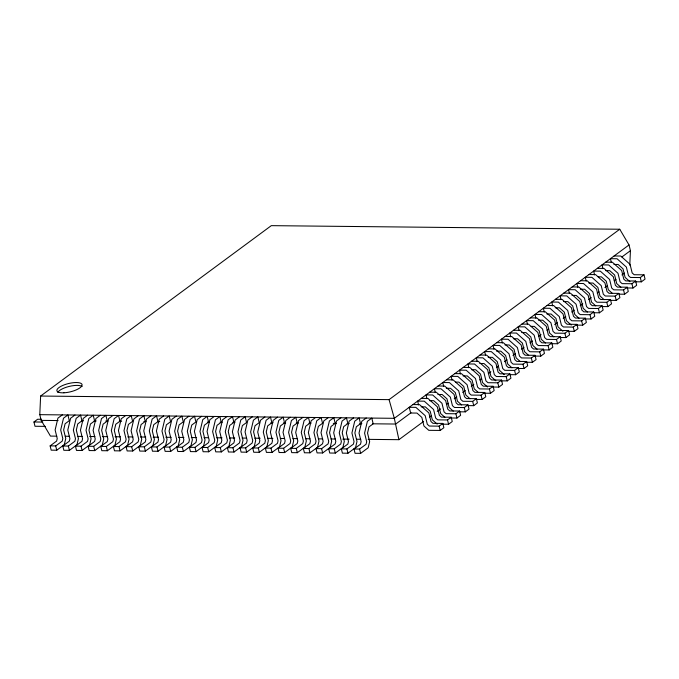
<?xml version="1.0" encoding="UTF-8"?>
<svg xmlns="http://www.w3.org/2000/svg" width="679" height="679" viewBox="0 0 679 679"><rect width="100%" height="100%" fill="white"/><g stroke="black" fill="none" stroke-linecap="round" stroke-linejoin="round"><path stroke-width="1.02" d="M56.815 436.156L50.458 436.096L41.19 420.386L39.789 414.665L40.621 396.044L271.303 225.649L619.757 229.239L629.026 244.949L630.435 250.67L629.781 265.149M45.366 426.37L35.002 426.268L33.95 421.973L37.642 419.249L41.563 419.291M62.324 414.894L57.927 418.137L55.126 429.943L57.231 438.524L56.629 441.07L50.127 445.874L51.18 450.16L56.756 450.219L64.293 444.652L65.761 438.498L63.648 429.917L65.108 423.772L69.3 420.674L67.9 414.954L63.503 418.196L60.694 429.994L62.807 438.583L62.205 441.129L55.695 445.933L50.127 445.874M74.987 415.022L70.591 418.272L67.79 430.07L69.895 438.651L69.292 441.197L62.791 446.001L63.843 450.296L69.411 450.347L76.956 444.779L78.416 438.626L76.311 430.045L77.771 423.9L81.964 420.802L80.555 415.081L76.167 418.332L73.357 430.13L75.471 438.71L74.86 441.257L68.358 446.061L62.791 446.001M87.65 415.158L83.254 418.4L80.453 430.197L82.558 438.787L81.955 441.333L75.454 446.128L76.506 450.423L82.074 450.483L89.62 444.906L91.079 438.761L88.974 430.18L90.434 424.027L94.627 420.938L93.218 415.209L88.822 418.459L86.021 430.257L88.126 438.838L87.523 441.384L81.022 446.188L75.454 446.128M100.314 415.285L95.917 418.536L93.116 430.333L95.221 438.914L94.619 441.46L88.109 446.264L89.17 450.55L94.737 450.61L102.283 445.042L103.743 438.889L101.638 430.308L103.098 424.163L107.29 421.065L105.882 415.344L101.485 418.587L98.684 430.393L100.789 438.974L100.186 441.52L93.685 446.324L88.109 446.264M112.969 415.412L108.581 418.663L105.771 430.461L107.885 439.041L107.274 441.588L100.772 446.392L101.825 450.686L107.401 450.746L114.946 445.169L116.406 439.024L114.301 430.435L115.761 424.29L119.945 421.192L118.545 415.472L114.148 418.722L111.348 430.52L113.452 439.101L112.85 441.647L106.348 446.451L100.772 446.392M125.632 415.548L121.244 418.79L118.435 430.588L120.548 439.177L119.937 441.723L113.435 446.527L114.488 450.814L120.064 450.873L127.61 445.297L129.069 439.152L126.956 430.571L128.416 424.417L132.609 421.328L131.208 415.607L126.812 418.85L124.011 430.647L126.116 439.228L125.513 441.774L119.012 446.578L113.435 446.527M138.295 415.675L133.899 418.926L131.098 430.724L133.203 439.305L132.6 441.851L126.099 446.655L127.151 450.941L132.728 451L140.264 445.432L141.733 439.279L139.619 430.698L141.079 424.553L145.272 421.455L143.872 415.735L139.475 418.977L136.666 430.783L138.779 439.364L138.177 441.91L131.667 446.714L126.099 446.655M150.959 415.811L146.562 419.053L143.761 430.851L145.866 439.432L145.264 441.978L138.762 446.782L139.815 451.077L145.382 451.136L152.928 445.56L154.388 439.415L152.283 430.834L153.743 424.681L157.935 421.583L156.526 415.862L152.138 419.113L149.329 430.91L151.442 439.491L150.831 442.037L144.33 446.841L138.762 446.782M163.622 415.938L159.225 419.181L156.425 430.987L158.53 439.568L157.927 442.114L151.425 446.918L152.478 451.204L158.046 451.263L165.591 445.687L167.051 439.542L164.946 430.961L166.406 424.808L170.599 421.718L169.19 415.998L164.793 419.24L161.992 431.038L164.097 439.619L163.495 442.173L156.993 446.969L151.425 446.918M176.285 416.066L171.889 419.316L169.088 431.114L171.193 439.695L170.59 442.241L164.08 447.045L165.141 451.34L170.709 451.391L178.254 445.823L179.714 439.669L177.609 431.089L179.069 424.944L183.262 421.846L181.853 416.125L177.457 419.367L174.656 431.173L176.761 439.754L176.158 442.301L169.657 447.105L164.08 447.045M188.94 416.202L184.552 419.444L181.743 431.241L183.856 439.822L183.245 442.369L176.744 447.172L177.805 451.467L183.372 451.527L190.918 445.95L192.378 439.805L190.273 431.224L191.733 425.071L195.917 421.973L194.517 416.252L190.12 419.503L187.319 431.301L189.424 439.882L188.821 442.428L182.32 447.232L176.744 447.172M201.604 416.329L197.216 419.571L194.406 431.377L196.52 439.958L195.908 442.504L189.407 447.308L190.46 451.594L196.036 451.654L203.581 446.086L205.041 439.933L202.928 431.352L204.387 425.207L208.58 422.109L207.18 416.388L202.783 419.63L199.982 431.428L202.087 440.017L201.485 442.564L194.983 447.368L189.407 447.308M214.267 416.456L209.87 419.707L207.07 431.505L209.174 440.085L208.572 442.632L202.07 447.436L203.123 451.73L208.699 451.781L216.236 446.213L217.704 440.06L215.591 431.479L217.051 425.334L221.244 422.236L219.843 416.516L215.447 419.766L212.637 431.564L214.751 440.145L214.148 442.691L207.638 447.495L202.07 447.436M226.93 416.592L222.534 419.834L219.733 431.632L221.838 440.221L221.235 442.767L214.734 447.563L215.786 451.858L221.354 451.917L228.899 446.341L230.359 440.196L228.254 431.615L229.714 425.461L233.907 422.372L232.498 416.643L228.11 419.894L225.301 431.691L227.414 440.272L226.803 442.818L220.302 447.622L214.734 447.563M239.594 416.719L235.197 419.97L232.396 431.768L234.501 440.348L233.899 442.895L227.397 447.699L228.45 451.985L234.017 452.044L241.563 446.476L243.023 440.323L240.918 431.742L242.378 425.597L246.57 422.499L245.161 416.779L240.765 420.021L237.964 431.827L240.069 440.408L239.466 442.954L232.965 447.758L227.397 447.699M252.257 416.847L247.86 420.097L245.06 431.895L247.164 440.476L246.562 443.022L240.06 447.826L241.113 452.121L246.681 452.18L254.226 446.604L255.686 440.459L253.581 431.869L255.041 425.725L259.234 422.627L257.825 416.906L253.428 420.157L250.627 431.954L252.732 440.535L252.13 443.081L245.628 447.885L240.06 447.826M264.912 416.982L260.524 420.225L257.714 432.022L259.828 440.612L259.217 443.158L252.715 447.962L253.776 452.248L259.344 452.307L266.889 446.731L268.349 440.586L266.244 432.005L267.704 425.852L271.889 422.762L270.488 417.042L266.092 420.284L263.291 432.082L265.396 440.663L264.793 443.209L258.292 448.013L252.715 447.962M277.575 417.11L273.187 420.36L270.378 432.158L272.491 440.739L271.88 443.285L265.379 448.089L266.431 452.375L272.007 452.435L279.553 446.867L281.013 440.713L278.899 432.133L280.359 425.988L284.552 422.89L283.151 417.169L278.755 420.411L275.954 432.217L278.059 440.798L277.456 443.345L270.955 448.148L265.379 448.089M290.239 417.246L285.842 420.488L283.041 432.285L285.146 440.866L284.543 443.412L278.042 448.216L279.094 452.511L284.671 452.57L292.208 446.994L293.676 440.849L291.563 432.268L293.022 426.115L297.215 423.017L295.815 417.296L291.418 420.547L288.609 432.345L290.722 440.926L290.12 443.472L283.61 448.276L278.042 448.216M302.902 417.373L298.505 420.615L295.704 432.421L297.809 441.002L297.207 443.548L290.705 448.352L291.758 452.638L297.326 452.698L304.871 447.121L306.331 440.977L304.226 432.396L305.686 426.251L309.879 423.153L308.47 417.432L304.082 420.674L301.272 432.472L303.386 441.053L302.775 443.608L296.273 448.403L290.705 448.352M315.565 417.5L311.169 420.751L308.368 432.548L310.473 441.129L309.87 443.676L303.369 448.479L304.421 452.774L309.989 452.825L317.534 447.257L318.994 441.104L316.889 432.523L318.349 426.378L322.542 423.28L321.133 417.56L316.737 420.802L313.936 432.608L316.041 441.189L315.438 443.735L308.937 448.539L303.369 448.479M328.229 417.636L323.832 420.878L321.031 432.676L323.136 441.257L322.533 443.803L316.032 448.607L317.085 452.901L322.652 452.961L330.198 447.385L331.658 441.24L329.553 432.659L331.012 426.505L335.205 423.407L333.796 417.687L329.4 420.938L326.599 432.735L328.704 441.316L328.101 443.862L321.6 448.666L316.032 448.607M340.883 417.763L336.495 421.005L333.686 432.812L335.799 441.392L335.188 443.939L328.687 448.743L329.748 453.029L335.316 453.088L342.861 447.52L344.321 441.367L342.216 432.786L343.676 426.641L347.86 423.543L346.46 417.823L342.063 421.065L339.262 432.863L341.367 441.452L340.765 443.998L334.263 448.802L328.687 448.743M353.547 417.891L349.159 421.141L346.349 432.939L348.463 441.52L347.852 444.066L341.35 448.87L342.403 453.165L347.979 453.216L355.524 447.648L356.984 441.494L354.871 432.913L356.331 426.768L360.524 423.671L359.123 417.95L354.727 421.201L351.926 432.998L354.031 441.579L353.428 444.125L346.927 448.929L341.35 448.87M40.621 396.044L389.075 399.634L619.757 229.239M366.21 418.026L361.814 421.269L359.013 433.066L361.118 441.656L360.515 444.202L354.014 448.997L355.066 453.292L360.642 453.351L368.179 447.775L369.648 441.63L367.534 433.049L368.994 426.896L373.187 423.806L371.786 418.086L367.39 421.328L364.581 433.126L366.694 441.706L366.091 444.253L359.581 449.057L354.014 448.997M629.026 244.949L394.321 418.315L39.789 414.665M411.033 412.73L395.73 424.036L372.44 423.798M621.93 256.951L630.435 250.67M368.196 439.364L398.913 439.678L423.603 421.447M429.561 417.042L431.258 415.786M437.217 411.389L440.629 408.868M446.587 404.472L448.284 403.216M454.243 398.811L456.797 396.926M462.755 392.521L465.31 390.637M471.268 386.241L473.823 384.348M479.781 379.951L481.487 378.695M488.294 373.662L490.849 371.778M496.807 367.373L498.505 366.117M504.463 361.712L507.018 359.828M512.976 355.431L515.531 353.538M521.489 349.142L524.044 347.258M530.002 342.853L532.557 340.968M538.515 336.563L541.07 334.679M547.028 330.274L548.734 329.018M554.692 324.621L557.238 322.729M563.197 318.332L565.751 316.448M571.71 312.043L574.264 310.159M580.222 305.754L582.777 303.869M588.735 299.464L591.29 297.58M597.248 293.184L598.954 291.919M604.913 287.523L607.467 285.638M614.274 280.605L615.98 279.349M621.939 274.944L624.485 273.06M439.135 426.149L442.818 423.424L443.871 427.711L440.187 430.435L428.788 430.325L423.942 425.988L421.829 417.407L416.974 413.078L410.651 413.01L409.242 407.29L415.879 407.358L425.19 415.667L427.303 424.256L429.306 426.047L439.135 426.149L440.187 430.435M418.561 404.913L417.627 401.102L424.265 401.17L433.575 409.479L435.68 418.06L437.692 419.851L447.512 419.953L451.204 417.229L452.256 421.523L448.573 424.248L442.352 424.18M426.947 398.726L426.005 394.906L432.642 394.974L441.953 403.284L444.066 411.873L446.078 413.664L455.898 413.766L459.581 411.041L460.642 415.327L456.95 418.052L450.737 417.992M435.324 392.53L434.39 388.719L441.027 388.787L450.338 397.096L452.443 405.677L454.455 407.468L464.283 407.57L467.967 404.845L469.019 409.14L465.336 411.864L459.114 411.797M443.71 386.343L442.767 382.523L449.405 382.591L458.724 390.9L460.829 399.49L462.84 401.281L472.66 401.382L476.352 398.658L477.405 402.944L473.713 405.669L467.5 405.609M452.087 380.147L451.153 376.336L457.79 376.404L467.101 384.713L469.214 393.294L471.218 395.085L481.046 395.186L484.73 392.462L485.782 396.757L482.098 399.481L475.886 399.413M460.472 373.959L459.539 370.14L466.176 370.208L475.487 378.517L477.592 387.106L479.603 388.897L489.423 388.999L493.115 386.275L494.168 390.561L490.484 393.285L484.263 393.226M468.858 367.763L467.916 363.952L474.553 364.02L483.872 372.33L485.977 380.911L487.989 382.701L497.809 382.803L501.501 380.079L502.553 384.373L498.861 387.098L492.648 387.03M477.235 361.576L476.302 357.757L482.939 357.825L492.25 366.134L494.354 374.723L496.366 376.514L506.195 376.616L509.878 373.891L510.931 378.178L507.247 380.902L501.026 380.843M485.621 355.38L484.679 351.569L491.324 351.637L500.635 359.946L502.74 368.527L504.752 370.318L514.572 370.42L518.264 367.695L519.316 371.99L515.624 374.715L509.411 374.647M493.998 349.193L493.064 345.373L499.702 345.441L509.012 353.751L511.126 362.34L513.137 364.131L522.957 364.233L526.641 361.508L527.702 365.794L524.01 368.519L518.832 368.468M502.384 342.997L501.45 339.186L508.087 339.254L517.398 347.563L519.503 356.144L521.514 357.935L531.334 358.037L535.027 355.312L536.079 359.607L532.395 362.331L526.174 362.263M510.769 336.809L509.827 332.99L516.464 333.058L525.784 341.367L527.889 349.957L529.9 351.747L539.72 351.849L543.412 349.125L544.465 353.411L540.773 356.136L534.56 356.076M519.146 330.614L518.213 326.803L524.85 326.871L534.161 335.18L536.274 343.761L538.277 345.552L548.106 345.653L551.789 342.929L552.842 347.224L549.158 349.948L542.937 349.88M527.532 324.426L526.59 320.607L533.236 320.675L542.546 328.984L544.651 337.573L546.663 339.364L556.483 339.466L560.175 336.742L561.227 341.028L557.535 343.752L551.323 343.693M535.909 318.23L534.976 314.419L541.613 314.487L550.924 322.797L553.037 331.377L555.049 333.168L564.869 333.27L568.552 330.546L569.613 334.84L565.921 337.565L559.708 337.497M544.295 312.043L543.361 308.224L549.998 308.291L559.309 316.601L561.414 325.19L563.426 326.981L573.246 327.083L576.938 324.358L577.99 328.644L574.307 331.369L569.121 331.318M552.681 305.847L551.738 302.036L558.376 302.104L567.695 310.413L569.8 318.994L571.811 320.785L581.631 320.887L585.323 318.162L586.376 322.457L582.684 325.182L576.471 325.114M561.058 299.66L560.124 295.84L566.761 295.908L576.072 304.217L578.185 312.807L580.189 314.598L590.017 314.7L593.701 311.975L594.753 316.261L591.069 318.986L584.848 318.926M569.443 293.464L568.501 289.653L575.147 289.721L584.458 298.03L586.563 306.611L588.574 308.402L598.394 308.504L602.086 305.779L603.139 310.074L599.447 312.798L594.269 312.747M577.821 287.276L576.887 283.457L583.524 283.525L592.835 291.834L594.948 300.424L596.96 302.214L606.78 302.316L610.463 299.592L611.524 303.878L607.832 306.602L601.619 306.543M586.206 281.081L585.273 277.27L591.91 277.338L601.221 285.647L603.325 294.228L605.337 296.019L615.157 296.12L618.849 293.396L619.902 297.691L616.218 300.415L609.997 300.347M594.592 274.893L593.65 271.074L600.287 271.142L609.606 279.451L611.711 288.04L613.723 289.831L623.543 289.933L627.235 287.209L628.287 291.495L624.595 294.219L619.418 294.168M602.969 268.697L602.035 264.886L608.673 264.954L617.983 273.264L620.097 281.844L622.1 283.635L631.928 283.737L635.612 281.013L636.664 285.307L632.981 288.032L626.759 287.964M611.355 262.51L610.421 258.691L617.058 258.758L626.369 267.068L628.474 275.657L630.485 277.448L640.305 277.55L643.998 274.825L645.05 279.111L641.358 281.836L635.145 281.777M614.105 255.966L620.742 256.034L630.053 264.343L632.166 272.933L634.178 274.723L643.998 274.825M605.719 262.162L612.365 262.23L621.675 270.539L623.78 279.12L625.792 280.911L635.612 281.013M613.935 264.437L618.153 264.479L623.008 268.808L625.113 277.388L629.968 281.726M597.342 268.349L603.979 268.417L613.29 276.726L615.403 285.316L617.406 287.107L627.235 287.209M605.549 270.624L609.767 270.675L614.622 275.003L616.727 283.584L620.895 287.293M588.956 274.545L595.593 274.613L604.913 282.922L607.018 291.503L609.029 293.294L618.849 293.396M598.224 276.828L601.39 276.862L606.245 281.191L608.35 289.772L612.509 293.489M580.579 280.733L587.216 280.8L596.527 289.11L598.632 297.699L600.643 299.49L610.463 299.592M588.786 283.007L593.005 283.058L597.86 287.387L599.964 295.968L604.123 299.677M572.193 286.928L578.831 286.996L588.141 295.306L590.255 303.886L592.266 305.677L602.086 305.779M580.401 289.203L584.627 289.246L589.474 293.574L591.587 302.155L595.746 305.873M563.808 293.116L570.453 293.184L579.764 301.493L581.869 310.082L583.881 311.873L593.701 311.975M572.024 295.39L576.242 295.441L581.097 299.77L583.202 308.351L587.36 312.06M555.43 299.312L562.068 299.38L571.379 307.689L573.483 316.27L575.495 318.061L585.323 318.162M563.638 301.586L567.856 301.629L572.711 305.957L574.816 314.538L578.975 318.256M547.045 305.499L553.682 305.567L563.001 313.876L565.106 322.466L567.118 324.256L576.938 324.358M555.252 307.774L559.479 307.825L564.325 312.153L566.439 320.734L571.294 325.063M538.668 311.695L545.305 311.763L554.616 320.072L556.721 328.653L558.732 330.444L568.552 330.546M546.875 313.97L551.093 314.012L555.948 318.341L558.053 326.922L562.908 331.259M530.282 317.882L536.919 317.95L546.23 326.26L548.343 334.849L550.346 336.64L560.175 336.742M538.489 320.157L542.716 320.208L547.563 324.537L549.676 333.117L553.835 336.826M521.896 324.078L528.534 324.146L537.853 332.455L539.958 341.036L541.969 342.827L551.789 342.929M531.165 326.361L534.331 326.395L539.185 330.724L541.29 339.305L545.449 343.022M513.519 330.266L520.156 330.334L529.467 338.643L531.572 347.232L533.584 349.023L543.412 349.125M521.727 332.54L525.945 332.591L530.8 336.92L532.905 345.501L537.064 349.21M505.134 336.461L511.771 336.529L521.082 344.839L523.195 353.419L525.207 355.21L535.027 355.312M513.341 338.736L517.568 338.779L522.414 343.107L524.528 351.688L528.686 355.406M496.756 342.649L503.394 342.717L512.704 351.026L514.809 359.615L516.821 361.406L526.641 361.508M504.964 344.924L509.182 344.974L514.037 349.303L516.142 357.884L520.301 361.593M488.371 348.845L495.008 348.913L504.319 357.222L506.432 365.803L508.435 367.594L518.264 367.695M496.578 351.119L500.805 351.162L505.651 355.49L507.765 364.071L511.924 367.789M479.985 355.032L486.622 355.1L495.942 363.409L498.046 371.999L500.058 373.789L509.878 373.891M488.201 357.307L492.419 357.358L497.274 361.686L499.379 370.267L504.234 374.596M471.608 361.228L478.245 361.296L487.556 369.605L489.661 378.186L491.672 379.977L501.501 380.079M479.815 363.503L484.034 363.545L488.888 367.874L490.993 376.455L495.848 380.792M463.222 367.415L469.86 367.483L479.17 375.793L481.284 384.382L483.295 386.173L493.115 386.275M471.43 369.69L475.656 369.741L480.503 374.07L482.616 382.65L487.463 386.979M454.845 373.611L461.482 373.679L470.793 381.988L472.898 390.569L474.91 392.36L484.73 392.462M463.053 375.886L467.271 375.928L472.126 380.257L474.231 388.838L478.389 392.555M446.459 379.799L453.097 379.867L462.407 388.176L464.521 396.765L466.524 398.556L476.352 398.658M455.728 382.09L458.885 382.124L463.74 386.453L465.853 395.034L470.012 398.743M438.074 385.995L444.711 386.062L454.03 394.372L456.135 402.953L458.147 404.743L467.967 404.845M446.29 388.269L450.508 388.312L455.363 392.64L457.468 401.221L461.627 404.939M429.697 392.182L436.334 392.25L445.645 400.559L447.75 409.148L449.761 410.939L459.581 411.041M437.904 394.457L442.122 394.507L446.977 398.836L449.082 407.417L453.241 411.126M421.311 398.378L427.948 398.446L437.259 406.755L439.372 415.336L441.384 417.127L451.204 417.229M429.518 400.652L433.745 400.695L438.592 405.024L440.705 413.604L444.864 417.322M412.925 404.565L419.571 404.633L428.882 412.942L430.987 421.532L432.998 423.323L442.818 423.424M421.141 406.84L425.36 406.891L430.214 411.219L432.319 419.8L437.174 424.129M41.19 420.386L58.122 420.556M81.404 420.802L83.525 420.819M94.109 420.929L96.223 420.955M105.746 421.048L107.868 421.073M119.504 421.192L121.626 421.209M143.846 421.438L145.968 421.464M157.604 421.583L159.726 421.608M207.35 422.092L209.463 422.117M220.047 422.228L222.16 422.245M232.744 422.355L234.866 422.38M270.845 422.745L272.958 422.771M283.542 422.881L285.664 422.898M296.248 423.009L298.361 423.034M308.945 423.144L311.058 423.161M333.287 423.39L336.461 423.424M347.045 423.535L349.159 423.552M359.743 423.662L361.856 423.688M33.95 421.973L42.794 422.066M65.286 436.249L69.521 436.291M77.992 436.376L82.235 436.419M89.645 436.495L94.941 436.555M102.359 436.631L107.655 436.682M115.065 436.758L120.361 436.809M127.779 436.886L133.067 436.945M140.485 437.021L145.781 437.072M153.191 437.149L158.487 437.208M165.905 437.284L171.201 437.335M178.611 437.412L183.907 437.463M191.325 437.539L196.621 437.599M204.031 437.675L208.266 437.717M216.745 437.802L222.041 437.862M229.451 437.938L234.747 437.989M242.165 438.065L246.401 438.108M254.871 438.201L260.167 438.252M267.585 438.328L272.873 438.379M280.291 438.456L284.526 438.507M292.997 438.592L297.241 438.634M305.711 438.719L309.947 438.761M318.417 438.855L322.661 438.897M331.131 438.982L335.367 439.024M342.776 439.101L349.133 439.169M356.551 439.245L360.787 439.288M389.075 399.634L394.321 418.315L398.913 439.678M640.305 277.55L641.358 281.836M631.928 283.737L632.981 288.032M623.543 289.933L624.595 294.219M615.157 296.12L616.218 300.415M606.78 302.316L607.832 306.602M598.394 308.504L599.447 312.798M590.017 314.7L591.069 318.986M581.631 320.887L582.684 325.182M573.246 327.083L574.307 331.369M564.869 333.27L565.921 337.565M556.483 339.466L557.535 343.752M548.106 345.653L549.158 349.948M539.72 351.849L540.773 356.136M531.334 358.037L532.395 362.331M522.957 364.233L524.01 368.519M514.572 370.42L515.624 374.715M506.195 376.616L507.247 380.902M497.809 382.803L498.861 387.098M489.423 388.999L490.484 393.285M481.046 395.186L482.098 399.481M472.66 401.382L473.713 405.669M464.283 407.57L465.336 411.864M455.898 413.766L456.95 418.052M447.512 419.953L448.573 424.248M359.581 449.057L360.642 453.351M346.927 448.929L347.979 453.216M334.263 448.802L335.316 453.088M321.6 448.666L322.652 452.961M308.937 448.539L309.989 452.825M296.273 448.403L297.326 452.698M283.61 448.276L284.671 452.57M270.955 448.148L272.007 452.435M258.292 448.013L259.344 452.307M245.628 447.885L246.681 452.18M232.965 447.758L234.017 452.044M220.302 447.622L221.354 451.917M207.638 447.495L208.699 451.781M194.983 447.368L196.036 451.654M182.32 447.232L183.372 451.527M169.657 447.105L170.709 451.391M156.993 446.969L158.046 451.263M144.33 446.841L145.382 451.136M131.667 446.714L132.728 451M119.012 446.578L120.064 450.873M106.348 446.451L107.401 450.746M93.685 446.324L94.737 450.61M81.022 446.188L82.074 450.483M68.358 446.061L69.411 450.347M55.695 445.933L56.756 450.219M57.8 392.403A12.96 4.244 -13.8 0 1 69.326 386.385A12.96 4.244 -13.8 0 1 82.134 386.521M63.928 392.802A12.96 4.244 -13.8 0 0 82.083 384.637A12.96 4.244 -13.8 0 0 62.443 385.596A12.96 4.244 -13.8 0 0 63.928 392.802"/></g></svg>
